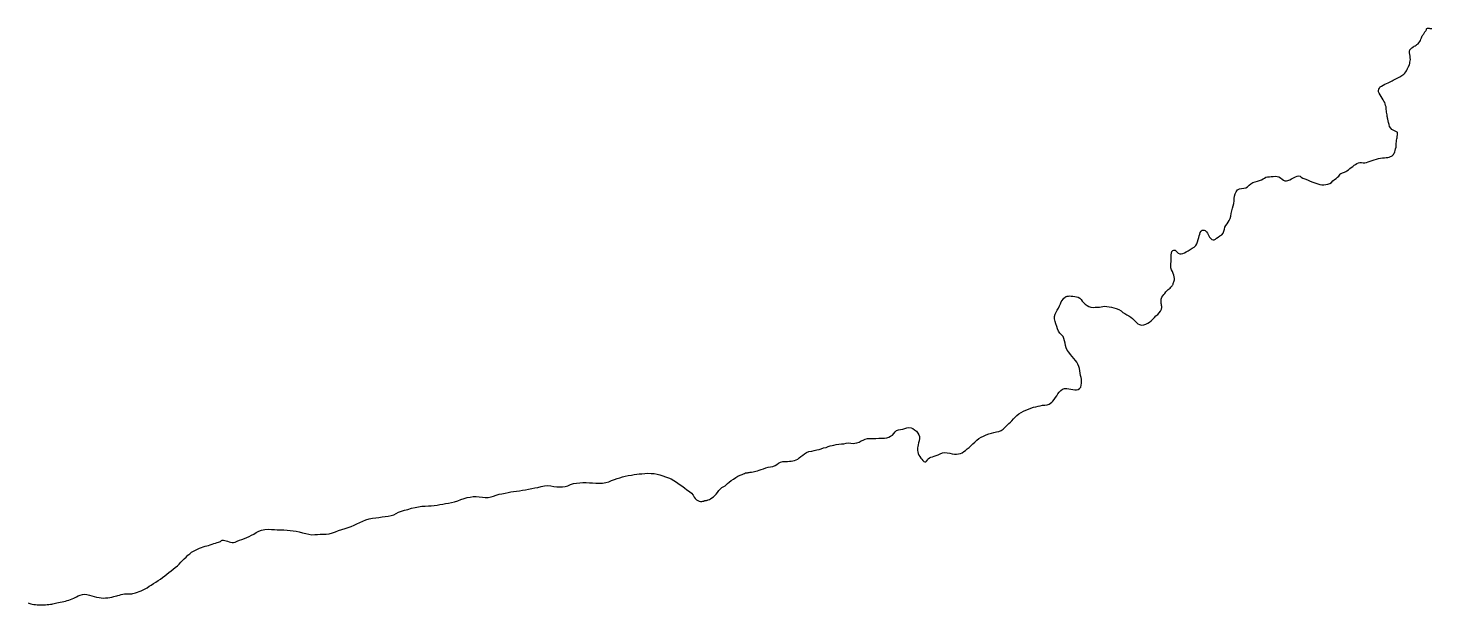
# Model space of a CAD drawing. Header units: metres. Extents: x 486122 to 503695, y 9926294 to 9933517.
import ezdxf

# ---------------------------------------------------------------- set-up
doc = ezdxf.new("R2010")
doc.units = ezdxf.units.M
doc.layers.add('HR_lin.dxf', color=7, linetype='Continuous')

msp = doc.modelspace()

# ---------------------------------------------------------------- linework, layer by layer
at = {"layer": 'HR_lin.dxf', "color": 1}
msp.add_polyline3d([(486122, 9926319, 138), (486131, 9926315, 138), (486143, 9926311, 137), (486158, 9926306, 134), (486175, 9926302, 134), (486194, 9926299, 134), (486215, 9926298, 135), (486237, 9926297, 136), (486260, 9926295, 137), (486282, 9926294, 136), (486302, 9926294, 135), (486321, 9926295, 134), (486342, 9926297, 134), (486363, 9926298, 134), (486383, 9926301, 134), (486402, 9926302, 134), (486418, 9926305, 135), (486431, 9926307, 134), (486447, 9926310, 134), (486464, 9926314, 133), (486483, 9926319, 133), (486503, 9926323, 133), (486525, 9926328, 133), (486548, 9926332, 132), (486569, 9926337, 132), (486591, 9926343, 133), (486613, 9926348, 134), (486634, 9926355, 134), (486654, 9926362, 135), (486673, 9926370, 135), (486694, 9926379, 135), (486712, 9926388, 135), (486730, 9926397, 133), (486751, 9926408, 133), (486776, 9926418, 134), (486802, 9926425, 134), (486829, 9926427, 132), (486859, 9926424, 133), (486889, 9926418, 134), (486919, 9926409, 136), (486950, 9926400, 136), (486980, 9926391, 135), (487010, 9926385, 134), (487038, 9926381, 133), (487065, 9926380, 133), (487093, 9926381, 132), (487119, 9926384, 130), (487147, 9926388, 130), (487172, 9926393, 129), (487195, 9926398, 129), (487213, 9926403, 130), (487231, 9926407, 130), (487247, 9926411, 129), (487267, 9926417, 128), (487288, 9926423, 127), (487309, 9926428, 126), (487328, 9926431, 124), (487345, 9926433, 123), (487359, 9926434, 123), (487370, 9926434, 123), (487381, 9926434, 124), (487389, 9926432, 125), (487392, 9926432, 125), (487396, 9926431, 126), (487403, 9926431, 125), (487412, 9926432, 123), (487422, 9926434, 120), (487434, 9926437, 120), (487449, 9926440, 117), (487468, 9926446, 117), (487490, 9926453, 117), (487513, 9926461, 116), (487537, 9926471, 117), (487563, 9926481, 118), (487588, 9926494, 119), (487613, 9926510, 117), (487637, 9926527, 116), (487663, 9926543, 115), (487692, 9926561, 117), (487721, 9926580, 116), (487749, 9926599, 114), (487779, 9926617, 116), (487806, 9926637, 117), (487832, 9926657, 116), (487860, 9926679, 115), (487886, 9926701, 115), (487912, 9926722, 115), (487938, 9926743, 116), (487965, 9926764, 116), (487991, 9926785, 117), (488013, 9926806, 116), (488033, 9926829, 116), (488054, 9926851, 116), (488076, 9926873, 115), (488099, 9926894, 113), (488122, 9926916, 112), (488145, 9926935, 111), (488169, 9926953, 111), (488194, 9926967, 110), (488218, 9926980, 108), (488243, 9926993, 108), (488267, 9927004, 108), (488291, 9927012, 110), (488315, 9927021, 110), (488338, 9927028, 110), (488359, 9927034, 111), (488381, 9927040, 111), (488403, 9927047, 111), (488426, 9927054, 110), (488449, 9927062, 110), (488470, 9927068, 109), (488490, 9927074, 109), (488506, 9927079, 110), (488519, 9927084, 113), (488530, 9927090, 114), (488540, 9927097, 114), (488543, 9927101, 114), (488551, 9927103, 116), (488568, 9927104, 116), (488583, 9927102, 115), (488600, 9927098, 114), (488618, 9927091, 113), (488638, 9927084, 113), (488656, 9927079, 114), (488675, 9927076, 116), (488695, 9927077, 118), (488716, 9927081, 118), (488740, 9927092, 116), (488769, 9927103, 112), (488799, 9927115, 111), (488830, 9927127, 109), (488861, 9927139, 106), (488891, 9927152, 105), (488919, 9927166, 104), (488948, 9927181, 102), (488977, 9927200, 98), (489009, 9927217, 95), (489045, 9927231, 92), (489085, 9927238, 90), (489128, 9927241, 88), (489169, 9927239, 86), (489206, 9927237, 87), (489242, 9927235, 87), (489280, 9927235, 81), (489322, 9927234, 77), (489364, 9927230, 78), (489403, 9927225, 80), (489441, 9927221, 81), (489478, 9927216, 82), (489516, 9927208, 82), (489556, 9927198, 82), (489597, 9927188, 81), (489636, 9927179, 81), (489673, 9927173, 82), (489710, 9927174, 81), (489744, 9927177, 84), (489779, 9927180, 85), (489817, 9927180, 88), (489854, 9927182, 86), (489892, 9927186, 85), (489931, 9927195, 83), (489969, 9927210, 76), (490009, 9927224, 72), (490050, 9927237, 68), (490090, 9927251, 65), (490129, 9927264, 64), (490167, 9927276, 63), (490203, 9927292, 65), (490239, 9927308, 66), (490276, 9927324, 66), (490314, 9927341, 67), (490352, 9927358, 68), (490392, 9927371, 68), (490432, 9927380, 71), (490474, 9927385, 74), (490514, 9927390, 76), (490554, 9927395, 76), (490594, 9927400, 78), (490631, 9927406, 80), (490667, 9927412, 81), (490701, 9927422, 79), (490729, 9927437, 80), (490759, 9927454, 80), (490795, 9927469, 77), (490834, 9927480, 73), (490877, 9927490, 71), (490921, 9927504, 68), (490966, 9927515, 69), (491010, 9927524, 72), (491053, 9927530, 74), (491094, 9927532, 78), (491133, 9927533, 80), (491169, 9927535, 83), (491206, 9927539, 85), (491243, 9927545, 84), (491278, 9927551, 87), (491312, 9927557, 88), (491348, 9927564, 85), (491385, 9927570, 83), (491424, 9927578, 81), (491461, 9927586, 78), (491501, 9927599, 76), (491541, 9927612, 75), (491581, 9927626, 75), (491619, 9927637, 78), (491654, 9927645, 79), (491692, 9927650, 80), (491731, 9927651, 79), (491770, 9927648, 77), (491809, 9927643, 77), (491845, 9927639, 76), (491881, 9927641, 76), (491917, 9927646, 76), (491950, 9927654, 77), (491982, 9927667, 75), (492018, 9927679, 71), (492053, 9927687, 69), (492093, 9927695, 71), (492131, 9927702, 71), (492165, 9927708, 73), (492200, 9927715, 74), (492237, 9927719, 75), (492274, 9927723, 76), (492312, 9927729, 77), (492350, 9927736, 76), (492387, 9927744, 75), (492426, 9927751, 77), (492465, 9927758, 76), (492505, 9927765, 73), (492545, 9927775, 70), (492585, 9927785, 69), (492626, 9927789, 70), (492665, 9927784, 71), (492703, 9927777, 73), (492739, 9927772, 79), (492775, 9927772, 82), (492811, 9927774, 84), (492844, 9927777, 84), (492878, 9927786, 80), (492912, 9927801, 81), (492949, 9927813, 81), (492989, 9927820, 82), (493029, 9927824, 82), (493068, 9927826, 83), (493108, 9927825, 83), (493148, 9927822, 84), (493189, 9927821, 82), (493230, 9927820, 79), (493272, 9927818, 77), (493314, 9927819, 78), (493354, 9927827, 76), (493390, 9927837, 78), (493427, 9927850, 82), (493461, 9927865, 86), (493495, 9927876, 90), (493528, 9927886, 94), (493562, 9927896, 98), (493597, 9927906, 101), (493635, 9927914, 104), (493674, 9927920, 106), (493709, 9927925, 108), (493741, 9927931, 111), (493773, 9927934, 112), (493805, 9927937, 112), (493842, 9927941, 107), (493881, 9927942, 102), (493921, 9927940, 102), (493959, 9927938, 99), (493995, 9927933, 94), (494030, 9927921, 89), (494066, 9927909, 89), (494102, 9927899, 86), (494137, 9927887, 83), (494171, 9927873, 77), (494206, 9927853, 73), (494240, 9927830, 72), (494274, 9927807, 74), (494306, 9927783, 77), (494338, 9927758, 72), (494368, 9927737, 74), (494400, 9927716, 76), (494426, 9927694, 78), (494447, 9927669, 78), (494461, 9927645, 78), (494474, 9927626, 78), (494489, 9927610, 79), (494507, 9927600, 79), (494523, 9927592, 78), (494540, 9927588, 78), (494556, 9927588, 78), (494570, 9927592, 79), (494579, 9927595, 79), (494585, 9927597, 80), (494589, 9927599, 80), (494594, 9927601, 82), (494597, 9927601, 83), (494604, 9927602, 83), (494613, 9927603, 83), (494624, 9927606, 83), (494626, 9927606, 83), (494637, 9927609, 82), (494650, 9927615, 80), (494666, 9927623, 80), (494682, 9927633, 80), (494700, 9927648, 79), (494719, 9927663, 77), (494737, 9927681, 77), (494754, 9927703, 78), (494770, 9927726, 79), (494788, 9927747, 79), (494808, 9927763, 81), (494830, 9927775, 81), (494848, 9927784, 82), (494861, 9927797, 82), (494877, 9927814, 82), (494899, 9927832, 80), (494924, 9927851, 77), (494951, 9927869, 74), (494980, 9927888, 74), (495008, 9927905, 75), (495037, 9927919, 77), (495060, 9927929, 78), (495079, 9927936, 80), (495092, 9927941, 79), (495103, 9927946, 79), (495109, 9927949, 78), (495113, 9927949, 78), (495120, 9927949, 79), (495128, 9927949, 79), (495137, 9927951, 78), (495148, 9927953, 79), (495161, 9927956, 78), (495178, 9927958, 78), (495197, 9927962, 79), (495215, 9927965, 82), (495233, 9927968, 82), (495253, 9927974, 80), (495275, 9927980, 78), (495300, 9927989, 77), (495328, 9927999, 76), (495356, 9928009, 77), (495386, 9928017, 76), (495416, 9928023, 77), (495445, 9928029, 78), (495473, 9928038, 77), (495496, 9928051, 77), (495517, 9928068, 78), (495541, 9928083, 77), (495569, 9928089, 79), (495599, 9928090, 82), (495628, 9928091, 81), (495653, 9928093, 82), (495676, 9928095, 83), (495696, 9928098, 86), (495717, 9928103, 88), (495737, 9928110, 91), (495756, 9928121, 92), (495776, 9928136, 92), (495797, 9928152, 91), (495819, 9928170, 93), (495840, 9928187, 92), (495865, 9928201, 91), (495896, 9928213, 92), (495931, 9928220, 91), (495964, 9928227, 89), (495995, 9928234, 92), (496023, 9928241, 93), (496051, 9928249, 95), (496080, 9928259, 97), (496111, 9928267, 97), (496139, 9928277, 93), (496164, 9928284, 92), (496187, 9928290, 93), (496210, 9928296, 92), (496239, 9928302, 90), (496271, 9928306, 91), (496303, 9928310, 94), (496335, 9928313, 98), (496364, 9928318, 102), (496392, 9928322, 105), (496421, 9928319, 104), (496449, 9928317, 107), (496472, 9928318, 109), (496496, 9928325, 110), (496524, 9928332, 110), (496549, 9928347, 110), (496575, 9928358, 108), (496599, 9928369, 104), (496628, 9928377, 100), (496660, 9928378, 99), (496696, 9928379, 93), (496734, 9928379, 90), (496773, 9928381, 89), (496810, 9928381, 89), (496844, 9928382, 91), (496871, 9928388, 93), (496896, 9928395, 97), (496919, 9928405, 99), (496941, 9928420, 99), (496959, 9928440, 99), (496975, 9928460, 100), (496994, 9928476, 100), (497018, 9928487, 99), (497044, 9928492, 99), (497072, 9928496, 99), (497098, 9928503, 98), (497122, 9928511, 94), (497147, 9928514, 92), (497175, 9928510, 91), (497198, 9928501, 90), (497220, 9928487, 85), (497242, 9928468, 82), (497260, 9928446, 78), (497273, 9928425, 75), (497280, 9928401, 75), (497280, 9928376, 74), (497276, 9928349, 74), (497269, 9928323, 74), (497264, 9928299, 77), (497259, 9928279, 78), (497256, 9928260, 79), (497256, 9928242, 78), (497257, 9928226, 78), (497259, 9928209, 80), (497265, 9928189, 80), (497272, 9928170, 81), (497284, 9928151, 82), (497296, 9928132, 86), (497309, 9928117, 88), (497321, 9928101, 91), (497335, 9928091, 94), (497347, 9928084, 96), (497358, 9928084, 96), (497365, 9928090, 95), (497367, 9928094, 96), (497369, 9928097, 96), (497375, 9928104, 96), (497381, 9928113, 98), (497390, 9928123, 99), (497404, 9928134, 100), (497421, 9928143, 102), (497443, 9928150, 105), (497465, 9928156, 106), (497488, 9928164, 106), (497514, 9928174, 104), (497540, 9928186, 102), (497567, 9928197, 100), (497596, 9928202, 98), (497628, 9928200, 98), (497662, 9928193, 97), (497691, 9928184, 100), (497717, 9928180, 104), (497742, 9928180, 109), (497767, 9928184, 110), (497792, 9928188, 111), (497815, 9928200, 112), (497836, 9928213, 112), (497857, 9928229, 112), (497879, 9928248, 110), (497903, 9928267, 110), (497927, 9928288, 108), (497950, 9928310, 109), (497973, 9928333, 107), (497997, 9928355, 106), (498022, 9928377, 105), (498052, 9928394, 104), (498083, 9928409, 104), (498116, 9928422, 103), (498148, 9928435, 104), (498180, 9928445, 105), (498212, 9928453, 103), (498244, 9928461, 101), (498274, 9928467, 100), (498301, 9928477, 100), (498326, 9928493, 100), (498345, 9928511, 98), (498362, 9928528, 96), (498379, 9928546, 93), (498398, 9928565, 92), (498419, 9928582, 91), (498438, 9928599, 90), (498457, 9928622, 90), (498477, 9928645, 89), (498498, 9928667, 91), (498524, 9928686, 91), (498552, 9928704, 89), (498581, 9928720, 89), (498613, 9928733, 90), (498645, 9928747, 92), (498676, 9928759, 94), (498706, 9928770, 97), (498736, 9928776, 100), (498765, 9928782, 101), (498793, 9928788, 102), (498821, 9928793, 101), (498850, 9928797, 98), (498878, 9928799, 96), (498902, 9928808, 93), (498922, 9928821, 90), (498936, 9928833, 88), (498951, 9928846, 85), (498968, 9928865, 84), (498983, 9928889, 84), (498998, 9928913, 83), (499013, 9928935, 84), (499030, 9928957, 84), (499049, 9928978, 86), (499071, 9928994, 88), (499097, 9929002, 91), (499123, 9929004, 94), (499149, 9929001, 97), (499176, 9928996, 99), (499201, 9928991, 102), (499225, 9928986, 105), (499247, 9928985, 106), (499267, 9928992, 106), (499285, 9929004, 106), (499299, 9929022, 106), (499305, 9929046, 105), (499309, 9929072, 102), (499309, 9929096, 100), (499307, 9929119, 100), (499303, 9929141, 100), (499298, 9929168, 100), (499292, 9929197, 99), (499289, 9929226, 100), (499283, 9929255, 98), (499274, 9929281, 99), (499263, 9929307, 99), (499250, 9929332, 99), (499233, 9929356, 98), (499213, 9929378, 97), (499191, 9929403, 99), (499170, 9929430, 100), (499148, 9929457, 102), (499129, 9929485, 103), (499117, 9929514, 105), (499109, 9929543, 109), (499103, 9929572, 110), (499097, 9929602, 111), (499089, 9929629, 112), (499077, 9929653, 113), (499059, 9929675, 113), (499039, 9929697, 112), (499021, 9929722, 110), (499009, 9929752, 109), (498999, 9929782, 110), (498988, 9929812, 112), (498979, 9929844, 114), (498972, 9929875, 118), (498972, 9929906, 122), (498978, 9929936, 126), (498990, 9929961, 126), (499006, 9929985, 124), (499020, 9930011, 121), (499032, 9930038, 118), (499045, 9930064, 116), (499056, 9930087, 113), (499068, 9930106, 110), (499078, 9930122, 108), (499089, 9930135, 106), (499100, 9930145, 105), (499109, 9930151, 105), (499113, 9930153, 106), (499115, 9930154, 106), (499121, 9930156, 106), (499131, 9930159, 105), (499144, 9930161, 105), (499162, 9930162, 105), (499181, 9930161, 107), (499202, 9930160, 110), (499224, 9930157, 113), (499247, 9930153, 115), (499267, 9930146, 116), (499287, 9930133, 116), (499303, 9930116, 115), (499317, 9930097, 113), (499334, 9930080, 111), (499354, 9930061, 106), (499378, 9930045, 105), (499402, 9930032, 104), (499427, 9930023, 101), (499453, 9930019, 101), (499481, 9930020, 107), (499509, 9930021, 109), (499534, 9930024, 110), (499554, 9930026, 113), (499575, 9930029, 114), (499599, 9930033, 113), (499627, 9930032, 111), (499655, 9930027, 110), (499683, 9930020, 111), (499712, 9930014, 107), (499742, 9930006, 107), (499775, 9929991, 105), (499803, 9929975, 106), (499828, 9929957, 109), (499853, 9929941, 111), (499877, 9929927, 113), (499901, 9929912, 114), (499926, 9929897, 115), (499949, 9929879, 118), (499972, 9929856, 119), (499992, 9929834, 122), (500014, 9929815, 123), (500036, 9929803, 124), (500061, 9929798, 125), (500088, 9929800, 126), (500114, 9929808, 129), (500140, 9929821, 130), (500161, 9929836, 130), (500182, 9929852, 129), (500203, 9929872, 126), (500221, 9929893, 124), (500241, 9929912, 123), (500263, 9929931, 125), (500282, 9929951, 129), (500299, 9929973, 132), (500310, 9929996, 137), (500315, 9930016, 139), (500314, 9930032, 140), (500311, 9930045, 141), (500309, 9930055, 141), (500307, 9930067, 142), (500306, 9930080, 142), (500305, 9930092, 141), (500306, 9930106, 140), (500307, 9930121, 140), (500311, 9930136, 141), (500316, 9930149, 142), (500326, 9930164, 144), (500338, 9930179, 147), (500350, 9930195, 150), (500363, 9930212, 153), (500376, 9930226, 156), (500385, 9930236, 158), (500395, 9930244, 160), (500405, 9930253, 162), (500417, 9930262, 163), (500428, 9930272, 163), (500436, 9930281, 164), (500443, 9930289, 164), (500447, 9930296, 165), (500450, 9930303, 165), (500454, 9930311, 166), (500458, 9930320, 166), (500461, 9930330, 166), (500466, 9930340, 167), (500470, 9930353, 168), (500472, 9930365, 167), (500471, 9930381, 167), (500468, 9930400, 167), (500465, 9930421, 167), (500457, 9930443, 167), (500446, 9930467, 168), (500435, 9930490, 167), (500428, 9930514, 166), (500425, 9930540, 167), (500428, 9930565, 167), (500430, 9930593, 166), (500431, 9930622, 167), (500431, 9930651, 170), (500433, 9930677, 170), (500435, 9930700, 171), (500440, 9930720, 171), (500452, 9930732, 172), (500466, 9930737, 173), (500482, 9930734, 173), (500495, 9930725, 174), (500507, 9930710, 173), (500520, 9930697, 172), (500538, 9930691, 172), (500558, 9930689, 172), (500578, 9930693, 173), (500598, 9930703, 174), (500620, 9930715, 173), (500643, 9930729, 172), (500669, 9930745, 172), (500695, 9930759, 172), (500720, 9930774, 170), (500739, 9930793, 169), (500751, 9930816, 168), (500762, 9930842, 166), (500770, 9930868, 164), (500778, 9930895, 163), (500783, 9930917, 160), (500788, 9930938, 158), (500794, 9930958, 157), (500806, 9930975, 156), (500821, 9930986, 155), (500833, 9930987, 152), (500843, 9930986, 151), (500856, 9930980, 150), (500872, 9930967, 149), (500886, 9930947, 147), (500899, 9930923, 145), (500911, 9930899, 145), (500927, 9930881, 145), (500942, 9930869, 147), (500957, 9930865, 147), (500971, 9930866, 147), (500987, 9930872, 147), (501000, 9930885, 147), (501019, 9930900, 148), (501041, 9930914, 149), (501064, 9930929, 149), (501081, 9930949, 149), (501092, 9930972, 150), (501097, 9930998, 154), (501103, 9931023, 156), (501114, 9931046, 158), (501130, 9931066, 160), (501146, 9931086, 162), (501159, 9931107, 162), (501170, 9931132, 162), (501177, 9931163, 164), (501184, 9931195, 162), (501191, 9931228, 160), (501200, 9931260, 161), (501208, 9931292, 160), (501214, 9931322, 159), (501219, 9931352, 158), (501220, 9931383, 154), (501222, 9931413, 152), (501232, 9931442, 152), (501244, 9931468, 152), (501260, 9931491, 151), (501286, 9931504, 150), (501313, 9931509, 149), (501339, 9931511, 150), (501365, 9931515, 150), (501386, 9931529, 151), (501406, 9931548, 151), (501428, 9931567, 150), (501453, 9931583, 150), (501482, 9931593, 151), (501510, 9931599, 154), (501538, 9931607, 154), (501561, 9931615, 155), (501583, 9931627, 155), (501601, 9931638, 155), (501616, 9931648, 154), (501637, 9931653, 154), (501660, 9931656, 152), (501684, 9931657, 149), (501709, 9931660, 146), (501733, 9931662, 144), (501757, 9931660, 142), (501779, 9931653, 138), (501801, 9931640, 134), (501819, 9931623, 132), (501838, 9931611, 130), (501854, 9931605, 129), (501873, 9931604, 128), (501893, 9931609, 127), (501915, 9931617, 128), (501938, 9931628, 128), (501962, 9931640, 128), (501987, 9931655, 127), (502008, 9931664, 128), (502027, 9931666, 129), (502044, 9931661, 126), (502060, 9931650, 123), (502081, 9931639, 121), (502106, 9931627, 120), (502136, 9931616, 120), (502164, 9931603, 120), (502192, 9931591, 122), (502217, 9931581, 124), (502243, 9931574, 127), (502268, 9931567, 128), (502293, 9931560, 130), (502319, 9931554, 133), (502344, 9931552, 137), (502369, 9931557, 137), (502394, 9931563, 137), (502416, 9931571, 139), (502436, 9931585, 139), (502456, 9931602, 138), (502476, 9931619, 139), (502496, 9931634, 141), (502514, 9931649, 142), (502528, 9931661, 144), (502539, 9931675, 146), (502546, 9931686, 147), (502553, 9931694, 148), (502557, 9931697, 149), (502559, 9931697, 150), (502566, 9931699, 150), (502577, 9931703, 150), (502587, 9931707, 151), (502600, 9931712, 152), (502616, 9931719, 151), (502632, 9931730, 150), (502649, 9931742, 150), (502667, 9931757, 149), (502685, 9931770, 147), (502704, 9931785, 146), (502721, 9931799, 145), (502739, 9931810, 144), (502757, 9931821, 143), (502776, 9931829, 141), (502793, 9931833, 139), (502813, 9931832, 136), (502835, 9931831, 133), (502855, 9931829, 131), (502876, 9931834, 128), (502899, 9931841, 126), (502924, 9931850, 124), (502948, 9931859, 120), (502974, 9931868, 117), (503000, 9931876, 116), (503026, 9931883, 113), (503052, 9931887, 113), (503077, 9931890, 112), (503101, 9931893, 112), (503123, 9931895, 113), (503144, 9931898, 114), (503161, 9931902, 112), (503176, 9931907, 111), (503189, 9931912, 111), (503199, 9931917, 110), (503206, 9931924, 110), (503213, 9931933, 110), (503220, 9931944, 108), (503225, 9931955, 107), (503230, 9931968, 106), (503236, 9931984, 104), (503241, 9932004, 102), (503247, 9932026, 98), (503249, 9932050, 96), (503249, 9932073, 94), (503250, 9932095, 93), (503253, 9932115, 93), (503256, 9932131, 94), (503258, 9932144, 94), (503260, 9932156, 94), (503261, 9932167, 93), (503264, 9932177, 93), (503264, 9932185, 91), (503262, 9932190, 90), (503264, 9932193, 90), (503265, 9932197, 90), (503265, 9932202, 91), (503264, 9932207, 90), (503260, 9932212, 89), (503253, 9932217, 88), (503242, 9932223, 87), (503227, 9932229, 86), (503211, 9932237, 85), (503195, 9932248, 85), (503180, 9932264, 86), (503166, 9932286, 88), (503159, 9932311, 90), (503153, 9932334, 91), (503149, 9932357, 90), (503143, 9932376, 91), (503140, 9932387, 91), (503137, 9932396, 91), (503135, 9932408, 92), (503133, 9932417, 94), (503133, 9932430, 95), (503131, 9932445, 96), (503128, 9932462, 97), (503127, 9932480, 98), (503124, 9932498, 98), (503123, 9932515, 99), (503121, 9932532, 100), (503116, 9932548, 99), (503110, 9932566, 99), (503104, 9932585, 99), (503095, 9932603, 98), (503085, 9932620, 98), (503073, 9932638, 97), (503059, 9932658, 97), (503046, 9932679, 96), (503035, 9932700, 96), (503027, 9932718, 95), (503025, 9932734, 95), (503029, 9932751, 94), (503037, 9932766, 93), (503049, 9932779, 92), (503065, 9932791, 91), (503084, 9932802, 90), (503106, 9932813, 88), (503126, 9932822, 86), (503146, 9932831, 85), (503165, 9932838, 84), (503182, 9932846, 82), (503196, 9932855, 82), (503211, 9932865, 83), (503227, 9932874, 82), (503242, 9932881, 83), (503259, 9932890, 84), (503276, 9932898, 84), (503292, 9932907, 83), (503307, 9932915, 81), (503320, 9932922, 79), (503332, 9932931, 78), (503343, 9932941, 76), (503356, 9932953, 74), (503368, 9932968, 74), (503378, 9932983, 72), (503386, 9932998, 71), (503391, 9933009, 71), (503395, 9933019, 71), (503398, 9933025, 71), (503402, 9933032, 71), (503407, 9933043, 70), (503413, 9933056, 70), (503417, 9933072, 72), (503420, 9933088, 72), (503423, 9933105, 73), (503425, 9933122, 74), (503424, 9933142, 75), (503422, 9933165, 78), (503419, 9933187, 80), (503416, 9933207, 83), (503416, 9933225, 84), (503419, 9933242, 86), (503429, 9933257, 86), (503443, 9933268, 87), (503455, 9933277, 87), (503461, 9933280, 89), (503465, 9933283, 89), (503473, 9933288, 90), (503484, 9933294, 89), (503496, 9933302, 89), (503508, 9933311, 90), (503521, 9933320, 91), (503532, 9933332, 91), (503542, 9933347, 90), (503550, 9933362, 89), (503557, 9933378, 88), (503563, 9933394, 89), (503570, 9933408, 89), (503575, 9933418, 88), (503581, 9933428, 88), (503586, 9933437, 88), (503592, 9933445, 87), (503598, 9933454, 86), (503603, 9933461, 85), (503607, 9933468, 85), (503612, 9933475, 84), (503617, 9933482, 84), (503622, 9933489, 83), (503626, 9933494, 82), (503628, 9933500, 81), (503629, 9933505, 81), (503633, 9933511, 79), (503641, 9933516, 79), (503651, 9933517, 78), (503659, 9933515, 76), (503668, 9933513, 76), (503677, 9933511, 75), (503685, 9933510, 75), (503692, 9933511, 75), (503695, 9933510, 74)], dxfattribs=at)

doc.saveas('drawing.dxf')
